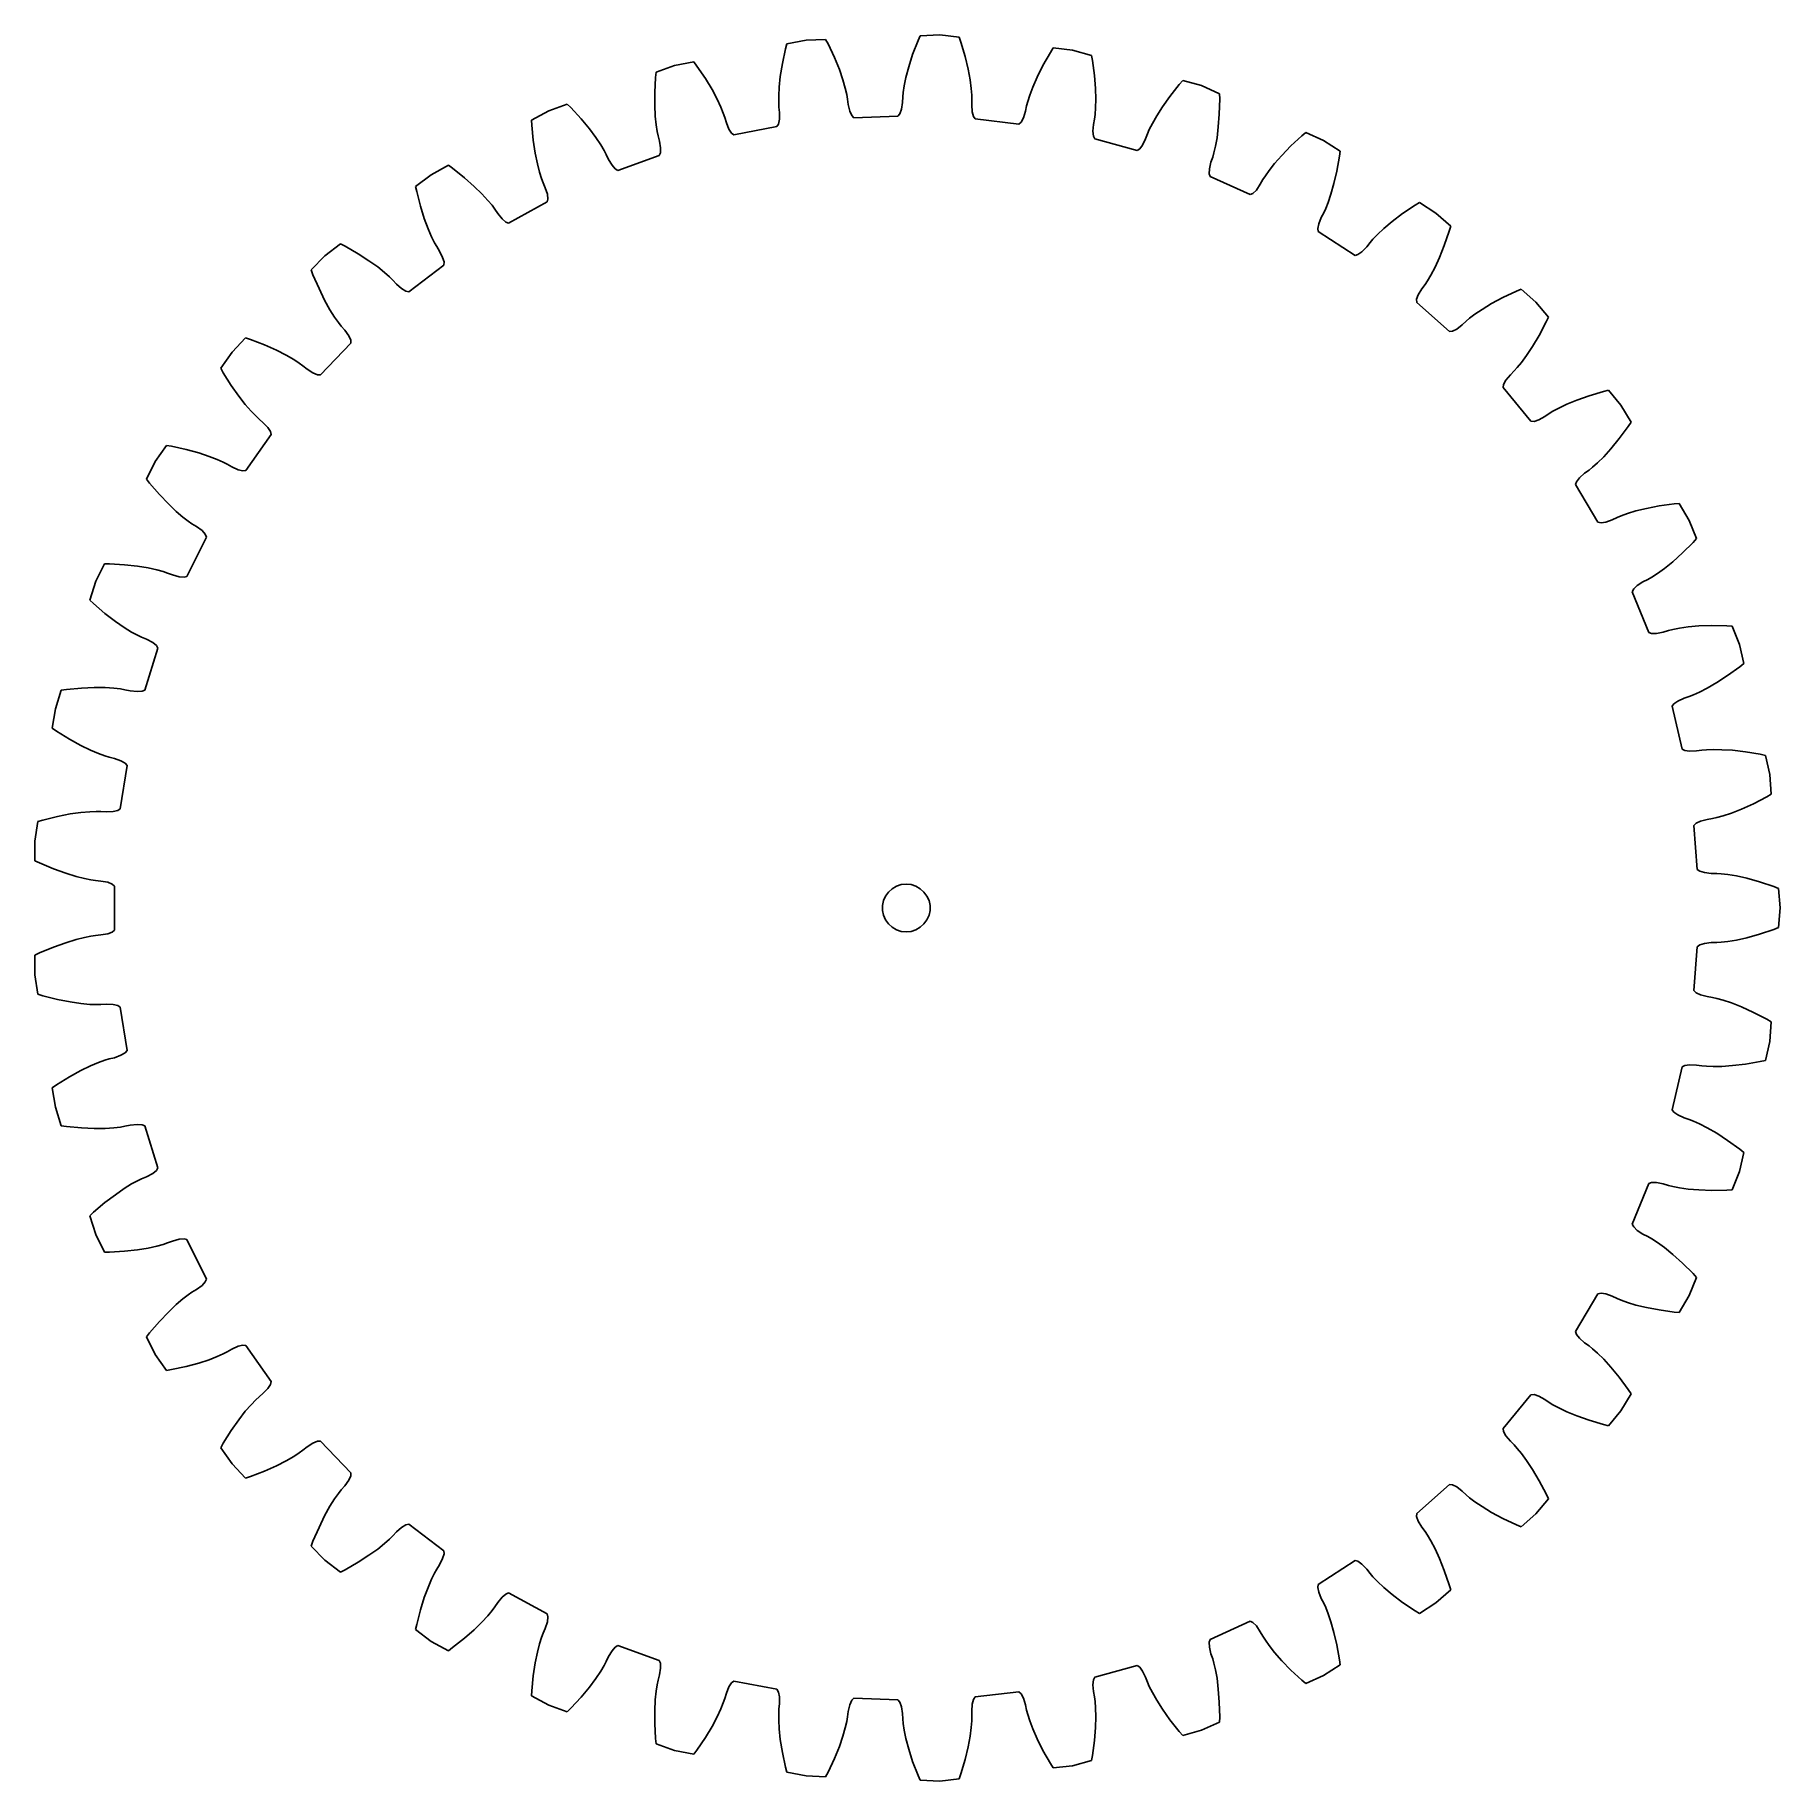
# Model space of a CAD drawing. Extents: x 0 to 109, y 0 to 109.
import ezdxf

# ---------------------------------------------------------------- set-up
doc = ezdxf.new("R2010")
doc.units = 0

msp = doc.modelspace()

# ---------------------------------------------------------------- linework, layer by layer
for p, q in [((56.69, 109.42), (55.46, 109.37)), ((57.91, 109.28), (56.69, 109.42)), ((47.02, 108.55), (46.83, 107.62)), ((47.1, 108.86), (47.02, 108.55)), ((48.31, 109.1), (47.1, 108.86)), ((49.54, 109.14), (48.31, 109.1)), ((49.69, 108.86), (49.54, 109.14)), ((50.09, 108), (49.69, 108.86)), ((55.33, 109.07), (54.99, 108.19)), ((55.46, 109.37), (55.33, 109.07)), ((58.01, 108.97), (57.91, 109.28)), ((58.28, 108.06), (58.01, 108.97)), ((63.79, 108.6), (63.62, 108.32)), ((65.01, 108.46), (63.79, 108.6)), ((66.2, 108.13), (65.01, 108.46)), ((40.08, 107.5), (38.92, 107.09)), ((41.29, 107.74), (40.08, 107.5)), ((41.48, 107.47), (41.29, 107.74)), ((42.01, 106.69), (41.48, 107.47)), ((46.83, 107.62), (46.7, 106.82)), ((50.4, 107.25), (50.09, 108)), ((50.62, 106.61), (50.4, 107.25)), ((54.75, 107.42), (54.57, 106.76)), ((54.99, 108.19), (54.75, 107.42)), ((58.47, 107.27), (58.28, 108.06)), ((58.59, 106.61), (58.47, 107.27)), ((63.15, 107.5), (62.79, 106.77)), ((63.62, 108.32), (63.15, 107.5)), ((66.26, 107.81), (66.2, 108.13)), ((66.38, 106.87), (66.26, 107.81)), ((38.89, 106.76), (38.84, 105.82)), ((38.92, 107.09), (38.89, 106.76)), ((42.43, 105.99), (42.01, 106.69)), ((46.63, 106.15), (46.6, 105.6)), ((46.7, 106.82), (46.63, 106.15)), ((50.77, 106.08), (50.62, 106.61)), ((54.46, 106.22), (54.4, 105.81)), ((54.57, 106.76), (54.46, 106.22)), ((58.66, 106.06), (58.59, 106.61)), ((62.52, 106.15), (62.33, 105.64)), ((62.79, 106.77), (62.52, 106.15)), ((66.44, 106.07), (66.38, 106.87)), ((71.69, 106.32), (71.11, 105.57)), ((71.91, 106.56), (71.69, 106.32)), ((73.09, 106.24), (71.91, 106.56)), ((74.22, 105.73), (73.09, 106.24)), ((33.35, 105.08), (32.19, 104.67)), ((33.58, 104.86), (33.35, 105.08)), ((38.84, 105.82), (38.84, 105.01)), ((42.74, 105.39), (42.43, 105.99)), ((42.98, 104.9), (42.74, 105.39)), ((46.6, 105.6), (46.6, 105.18)), ((46.6, 105.18), (46.61, 104.9)), ((50.87, 105.68), (50.77, 106.08)), ((50.92, 105.4), (50.87, 105.68)), ((50.96, 105.06), (50.92, 105.4)), ((51.06, 104.64), (50.96, 105.06)), ((54.35, 105.19), (54.29, 104.77)), ((54.37, 105.53), (54.35, 105.19)), ((54.4, 105.81), (54.37, 105.53)), ((58.69, 105.65), (58.66, 106.06)), ((58.7, 105.37), (58.69, 105.65)), ((58.69, 105.03), (58.7, 105.37)), ((62.2, 105.24), (62.13, 104.97)), ((62.33, 105.64), (62.2, 105.24)), ((66.46, 105.39), (66.44, 106.07)), ((66.45, 104.84), (66.46, 105.39)), ((71.11, 105.57), (70.64, 104.91)), ((74.2, 104.46), (74.23, 105.41)), ((74.23, 105.41), (74.22, 105.73)), ((32.19, 104.67), (31.11, 104.08)), ((31.11, 104.08), (31.13, 103.76)), ((34.22, 104.16), (33.58, 104.86)), ((34.74, 103.54), (34.22, 104.16)), ((38.84, 105.01), (38.87, 104.33)), ((38.87, 104.33), (38.92, 103.78)), ((43.13, 104.51), (42.98, 104.9)), ((43.22, 104.25), (43.13, 104.51)), ((43.32, 103.92), (43.22, 104.25)), ((46.65, 104.13), (46.59, 103.83)), ((46.61, 104.9), (46.64, 104.56)), ((46.64, 104.56), (46.65, 104.13)), ((51.18, 104.36), (51.06, 104.64)), ((51.31, 104.23), (51.18, 104.36)), ((54.06, 104.33), (51.31, 104.23)), ((54.19, 104.48), (54.06, 104.33)), ((54.29, 104.77), (54.19, 104.48)), ((58.72, 104.6), (58.69, 105.03)), ((58.8, 104.3), (58.72, 104.6)), ((58.91, 104.15), (58.8, 104.3)), ((61.64, 103.83), (58.91, 104.15)), ((61.79, 103.96), (61.64, 103.83)), ((61.93, 104.23), (61.79, 103.96)), ((62.06, 104.64), (61.93, 104.23)), ((62.13, 104.97), (62.06, 104.64)), ((66.33, 103.81), (66.39, 104.14)), ((66.39, 104.14), (66.42, 104.43)), ((66.42, 104.43), (66.45, 104.84)), ((70.28, 104.34), (70.01, 103.86)), ((70.64, 104.91), (70.28, 104.34)), ((74.14, 103.65), (74.2, 104.46)), ((31.13, 103.76), (31.22, 102.82)), ((35.15, 102.99), (34.74, 103.54)), ((35.45, 102.54), (35.15, 102.99)), ((38.92, 103.78), (38.99, 103.37)), ((38.99, 103.37), (39.04, 103.1)), ((39.04, 103.1), (39.13, 102.77)), ((43.48, 103.52), (43.32, 103.92)), ((43.64, 103.26), (43.48, 103.52)), ((43.79, 103.15), (43.64, 103.26)), ((46.49, 103.67), (43.79, 103.15)), ((46.59, 103.83), (46.49, 103.67)), ((66.29, 103.38), (66.33, 103.81)), ((66.32, 103.08), (66.29, 103.38)), ((66.41, 102.91), (66.32, 103.08)), ((69.06, 102.18), (66.41, 102.91)), ((69.59, 102.91), (69.4, 102.52)), ((69.71, 103.23), (69.59, 102.91)), ((69.82, 103.49), (69.71, 103.23)), ((70.01, 103.86), (69.82, 103.49)), ((73.96, 102.44), (74.06, 102.98)), ((74.06, 102.98), (74.14, 103.65)), ((79.37, 103.1), (78.68, 102.46)), ((79.62, 103.31), (79.37, 103.1)), ((80.74, 102.81), (79.62, 103.31)), ((31.22, 102.82), (31.34, 102.01)), ((31.34, 102.01), (31.48, 101.35)), ((35.66, 102.18), (35.45, 102.54)), ((35.8, 101.93), (35.66, 102.18)), ((35.94, 101.62), (35.8, 101.93)), ((39.12, 101.86), (36.53, 100.93)), ((39.19, 102.04), (39.12, 101.86)), ((39.13, 102.77), (39.2, 102.34)), ((39.2, 102.34), (39.19, 102.04)), ((69.22, 102.28), (69.06, 102.18)), ((69.4, 102.52), (69.22, 102.28)), ((73.68, 101.44), (73.79, 101.76)), ((73.79, 101.76), (73.87, 102.04)), ((73.87, 102.04), (73.96, 102.44)), ((78.12, 101.87), (77.67, 101.36)), ((78.68, 102.46), (78.12, 101.87)), ((81.78, 102.14), (80.74, 102.81)), ((81.57, 100.89), (81.74, 101.82)), ((81.74, 101.82), (81.78, 102.14)), ((25.91, 101.25), (24.83, 100.66)), ((26.17, 101.06), (25.91, 101.25)), ((26.91, 100.47), (26.17, 101.06)), ((31.48, 101.35), (31.62, 100.82)), ((31.62, 100.82), (31.74, 100.42)), ((36.16, 101.25), (35.94, 101.62)), ((36.36, 101.02), (36.16, 101.25)), ((36.53, 100.93), (36.36, 101.02)), ((73.57, 100.72), (73.58, 101.02)), ((73.63, 100.54), (73.57, 100.72)), ((73.58, 101.02), (73.68, 101.44)), ((77.33, 100.93), (77.09, 100.59)), ((77.67, 101.36), (77.33, 100.93)), ((81.39, 100.1), (81.57, 100.89)), ((24.83, 100.66), (23.85, 99.92)), ((23.85, 99.92), (23.92, 99.6)), ((23.92, 99.6), (24.15, 98.69)), ((27.52, 99.93), (26.91, 100.47)), ((28, 99.46), (27.52, 99.93)), ((31.74, 100.42), (31.84, 100.16)), ((31.84, 100.16), (31.97, 99.84)), ((31.97, 99.84), (32.11, 99.43)), ((76.14, 99.41), (73.63, 100.54)), ((76.53, 99.7), (76.31, 99.49)), ((76.77, 100.06), (76.53, 99.7)), ((76.94, 100.35), (76.77, 100.06)), ((77.09, 100.59), (76.94, 100.35)), ((81.2, 99.44), (81.39, 100.1)), ((24.15, 98.69), (24.39, 97.91)), ((28.37, 99.05), (28, 99.46)), ((28.64, 98.74), (28.37, 99.05)), ((28.81, 98.51), (28.64, 98.74)), ((29, 98.23), (28.81, 98.51)), ((32.1, 98.95), (29.68, 97.63)), ((32.14, 99.13), (32.1, 98.95)), ((32.11, 99.43), (32.14, 99.13)), ((76.31, 99.49), (76.14, 99.41)), ((80.75, 98.28), (80.87, 98.54)), ((80.87, 98.54), (81.02, 98.92)), ((81.02, 98.92), (81.2, 99.44)), ((86.47, 98.75), (85.69, 98.22)), ((86.75, 98.92), (86.47, 98.75)), ((87.78, 98.25), (86.75, 98.92)), ((24.39, 97.91), (24.63, 97.27)), ((29.27, 97.89), (29, 98.23)), ((29.5, 97.69), (29.27, 97.89)), ((29.68, 97.63), (29.5, 97.69)), ((80.37, 97.28), (80.43, 97.58)), ((80.43, 97.58), (80.59, 97.98)), ((80.59, 97.98), (80.75, 98.28)), ((85.04, 97.73), (84.52, 97.29)), ((85.69, 98.22), (85.04, 97.73)), ((88.7, 97.43), (87.78, 98.25)), ((88.61, 97.12), (88.7, 97.43)), ((19.14, 96.33), (18.16, 95.58)), ((19.43, 96.18), (19.14, 96.33)), ((24.63, 97.27), (24.85, 96.77)), ((24.85, 96.77), (25.03, 96.4)), ((25.03, 96.4), (25.17, 96.15)), ((80.4, 97.09), (80.37, 97.28)), ((82.71, 95.6), (80.4, 97.09)), ((83.65, 96.41), (83.44, 96.14)), ((83.83, 96.62), (83.65, 96.41)), ((84.12, 96.92), (83.83, 96.62)), ((84.52, 97.29), (84.12, 96.92)), ((88.3, 96.23), (88.61, 97.12)), ((18.16, 95.58), (17.31, 94.7)), ((20.25, 95.71), (19.43, 96.18)), ((20.93, 95.27), (20.25, 95.71)), ((21.48, 94.88), (20.93, 95.27)), ((25.17, 96.15), (25.35, 95.86)), ((25.35, 95.86), (25.54, 95.48)), ((25.54, 95.48), (25.63, 95.19)), ((82.89, 95.65), (82.71, 95.6)), ((83.14, 95.83), (82.89, 95.65)), ((83.44, 96.14), (83.14, 95.83)), ((87.72, 94.86), (88, 95.47)), ((88, 95.47), (88.3, 96.23)), ((17.31, 94.7), (17.42, 94.39)), ((17.42, 94.39), (17.8, 93.52)), ((21.91, 94.53), (21.48, 94.88)), ((22.22, 94.26), (21.91, 94.53)), ((22.42, 94.06), (22.22, 94.26)), ((25.61, 94.99), (23.42, 93.33)), ((25.63, 95.19), (25.61, 94.99)), ((87.25, 94.01), (87.46, 94.37)), ((87.46, 94.37), (87.72, 94.86)), ((17.8, 93.52), (18.15, 92.8)), ((22.65, 93.81), (22.42, 94.06)), ((22.97, 93.52), (22.65, 93.81)), ((23.23, 93.36), (22.97, 93.52)), ((23.42, 93.33), (23.23, 93.36)), ((86.56, 92.85), (86.67, 93.13)), ((86.67, 93.13), (86.89, 93.5)), ((86.89, 93.5), (87.1, 93.78)), ((87.1, 93.78), (87.25, 94.01)), ((92.82, 93.37), (91.97, 92.96)), ((93.12, 93.49), (92.82, 93.37)), ((94.04, 92.67), (93.12, 93.49)), ((18.15, 92.8), (18.48, 92.2)), ((18.48, 92.2), (18.77, 91.74)), ((86.57, 92.66), (86.56, 92.85)), ((88.62, 90.83), (86.57, 92.66)), ((90.22, 91.92), (89.89, 91.66)), ((90.67, 92.22), (90.22, 91.92)), ((91.25, 92.58), (90.67, 92.22)), ((91.97, 92.96), (91.25, 92.58)), ((94.82, 91.73), (94.04, 92.67)), ((18.77, 91.74), (19.01, 91.4)), ((19.01, 91.4), (19.19, 91.17)), ((19.19, 91.17), (19.41, 90.92)), ((19.41, 90.92), (19.66, 90.57)), ((88.81, 90.85), (88.62, 90.83)), ((89.08, 90.99), (88.81, 90.85)), ((89.42, 91.25), (89.08, 90.99)), ((89.67, 91.48), (89.42, 91.25)), ((89.89, 91.66), (89.67, 91.48)), ((94.25, 90.59), (94.68, 91.43)), ((94.68, 91.43), (94.82, 91.73)), ((13.2, 90.43), (12.35, 89.54)), ((13.51, 90.33), (13.2, 90.43)), ((14.39, 89.99), (13.51, 90.33)), ((15.13, 89.66), (14.39, 89.99)), ((19.8, 90.1), (17.89, 88.12)), ((19.66, 90.57), (19.79, 90.29)), ((19.79, 90.29), (19.8, 90.1)), ((93.46, 89.33), (93.83, 89.89)), ((93.83, 89.89), (94.25, 90.59)), ((12.35, 89.54), (11.64, 88.54)), ((15.74, 89.35), (15.13, 89.66)), ((16.22, 89.08), (15.74, 89.35)), ((16.56, 88.85), (16.22, 89.08)), ((16.79, 88.69), (16.56, 88.85)), ((17.06, 88.48), (16.79, 88.69)), ((92.87, 88.57), (93.13, 88.89)), ((93.13, 88.89), (93.46, 89.33)), ((11.64, 88.54), (11.8, 88.25)), ((11.8, 88.25), (12.3, 87.45)), ((17.42, 88.24), (17.06, 88.48)), ((17.7, 88.12), (17.42, 88.24)), ((17.89, 88.12), (17.7, 88.12)), ((92.01, 87.52), (92.16, 87.79)), ((92.16, 87.79), (92.44, 88.12)), ((92.44, 88.12), (92.68, 88.36)), ((92.68, 88.36), (92.87, 88.57)), ((12.3, 87.45), (12.77, 86.79)), ((12.77, 86.79), (13.18, 86.25)), ((91.98, 87.33), (92.01, 87.52)), ((93.73, 85.21), (91.98, 87.33)), ((96.6, 86.54), (95.97, 86.28)), ((97.37, 86.81), (96.6, 86.54)), ((98.27, 87.08), (97.37, 86.81)), ((98.59, 87.16), (98.27, 87.08)), ((99.37, 86.21), (98.59, 87.16)), ((13.18, 86.25), (13.54, 85.84)), ((13.54, 85.84), (13.83, 85.54)), ((13.83, 85.54), (14.04, 85.34)), ((94.59, 85.5), (94.22, 85.3)), ((94.87, 85.7), (94.59, 85.5)), ((95.11, 85.84), (94.87, 85.7)), ((95.48, 86.04), (95.11, 85.84)), ((95.97, 86.28), (95.48, 86.04)), ((100, 85.15), (99.37, 86.21)), ((14.81, 84.37), (13.22, 82.12)), ((14.04, 85.34), (14.29, 85.12)), ((14.29, 85.12), (14.6, 84.81)), ((14.6, 84.81), (14.76, 84.56)), ((14.76, 84.56), (14.81, 84.37)), ((93.93, 85.2), (93.73, 85.21)), ((94.22, 85.3), (93.93, 85.2)), ((99.26, 84.12), (99.82, 84.88)), ((99.82, 84.88), (100, 85.15)), ((8.24, 83.69), (7.53, 82.69)), ((8.56, 83.64), (8.24, 83.69)), ((9.48, 83.44), (8.56, 83.64)), ((10.26, 83.23), (9.48, 83.44)), ((10.91, 83.01), (10.26, 83.23)), ((98.29, 82.99), (98.74, 83.49)), ((98.74, 83.49), (99.26, 84.12)), ((7.53, 82.69), (6.98, 81.58)), ((11.42, 82.82), (10.91, 83.01)), ((11.8, 82.65), (11.42, 82.82)), ((12.05, 82.52), (11.8, 82.65)), ((12.34, 82.35), (12.05, 82.52)), ((12.74, 82.17), (12.34, 82.35)), ((13.03, 82.1), (12.74, 82.17)), ((13.22, 82.12), (13.03, 82.1)), ((97.09, 81.95), (97.37, 82.15)), ((97.37, 82.15), (97.59, 82.33)), ((97.59, 82.33), (97.9, 82.6)), ((97.9, 82.6), (98.29, 82.99)), ((6.98, 81.58), (7.18, 81.33)), ((7.18, 81.33), (7.8, 80.61)), ((96.53, 81.24), (96.58, 81.42)), ((97.93, 78.88), (96.53, 81.24)), ((96.58, 81.42), (96.77, 81.66)), ((96.77, 81.66), (97.09, 81.95)), ((7.8, 80.61), (8.36, 80.03)), ((8.36, 80.03), (8.85, 79.56)), ((101.77, 79.9), (100.97, 79.75)), ((102.7, 80.03), (101.77, 79.9)), ((103.02, 80.06), (102.7, 80.03)), ((103.65, 79), (103.02, 80.06)), ((8.85, 79.56), (9.27, 79.21)), ((9.27, 79.21), (9.6, 78.95)), ((9.6, 78.95), (9.83, 78.79)), ((9.83, 78.79), (10.12, 78.62)), ((98.12, 78.84), (97.93, 78.88)), ((98.42, 78.89), (98.12, 78.84)), ((98.82, 79.04), (98.42, 78.89)), ((99.13, 79.18), (98.82, 79.04)), ((99.39, 79.29), (99.13, 79.18)), ((99.78, 79.43), (99.39, 79.29)), ((100.31, 79.59), (99.78, 79.43)), ((100.97, 79.75), (100.31, 79.59)), ((104.11, 77.86), (103.65, 79)), ((10.74, 77.95), (9.52, 75.49)), ((10.12, 78.62), (10.47, 78.36)), ((10.47, 78.36), (10.67, 78.13)), ((10.67, 78.13), (10.74, 77.95)), ((103.89, 77.62), (104.11, 77.86)), ((102.62, 76.41), (103.22, 76.96)), ((103.22, 76.96), (103.89, 77.62)), ((4.35, 76.28), (3.81, 75.18)), ((4.68, 76.27), (4.35, 76.28)), ((5.62, 76.22), (4.68, 76.27)), ((6.43, 76.13), (5.62, 76.22)), ((7.1, 76.02), (6.43, 76.13)), ((7.63, 75.9), (7.1, 76.02)), ((8.03, 75.79), (7.63, 75.9)), ((8.3, 75.7), (8.03, 75.79)), ((8.62, 75.58), (8.3, 75.7)), ((9.04, 75.46), (8.62, 75.58)), ((101.3, 75.44), (101.65, 75.67)), ((101.65, 75.67), (102.09, 75.99)), ((102.09, 75.99), (102.62, 76.41)), ((3.81, 75.18), (3.44, 74)), ((9.34, 75.44), (9.04, 75.46)), ((9.52, 75.49), (9.34, 75.44)), ((100.08, 74.53), (100.17, 74.7)), ((101.11, 71.98), (100.08, 74.53)), ((100.17, 74.7), (100.39, 74.91)), ((100.39, 74.91), (100.75, 75.14)), ((100.75, 75.14), (101.06, 75.3)), ((101.06, 75.3), (101.3, 75.44)), ((3.44, 74), (3.67, 73.78)), ((3.67, 73.78), (4.39, 73.17)), ((4.39, 73.17), (5.04, 72.67)), ((5.04, 72.67), (5.6, 72.29)), ((5.6, 72.29), (6.06, 72)), ((103.03, 72.24), (102.62, 72.16)), ((103.57, 72.32), (103.03, 72.24)), ((104.25, 72.38), (103.57, 72.32)), ((105.06, 72.41), (104.25, 72.38)), ((106, 72.39), (105.06, 72.41)), ((106.33, 72.37), (106, 72.39)), ((106.79, 71.23), (106.33, 72.37)), ((6.06, 72), (6.43, 71.8)), ((6.43, 71.8), (6.68, 71.68)), ((6.68, 71.68), (6.99, 71.55)), ((6.99, 71.55), (7.38, 71.34)), ((7.38, 71.34), (7.61, 71.15)), ((7.61, 71.15), (7.71, 70.99)), ((101.29, 71.91), (101.11, 71.98)), ((101.6, 71.91), (101.29, 71.91)), ((102.02, 72), (101.6, 71.91)), ((102.34, 72.1), (102.02, 72)), ((102.62, 72.16), (102.34, 72.1)), ((107.07, 70.03), (106.79, 71.23)), ((7.71, 70.99), (6.88, 68.36)), ((106.81, 69.83), (107.07, 70.03)), ((105.37, 68.83), (106.05, 69.27)), ((106.05, 69.27), (106.81, 69.83)), ((1.65, 68.36), (1.28, 67.18)), ((1.97, 68.4), (1.65, 68.36)), ((2.91, 68.49), (1.97, 68.4)), ((3.72, 68.52), (2.91, 68.49)), ((4.4, 68.52), (3.72, 68.52)), ((4.95, 68.48), (4.4, 68.52)), ((5.36, 68.44), (4.95, 68.48)), ((5.64, 68.39), (5.36, 68.44)), ((5.97, 68.32), (5.64, 68.39)), ((6.4, 68.27), (5.97, 68.32)), ((6.71, 68.29), (6.4, 68.27)), ((6.88, 68.36), (6.71, 68.29)), ((102.94, 67.68), (103.33, 67.85)), ((103.33, 67.85), (103.65, 67.96)), ((103.65, 67.96), (103.92, 68.07)), ((103.92, 68.07), (104.3, 68.24)), ((104.3, 68.24), (104.78, 68.49)), ((104.78, 68.49), (105.37, 68.83)), ((1.28, 67.18), (1.09, 65.97)), ((102.58, 67.35), (102.69, 67.51)), ((103.2, 64.67), (102.58, 67.35)), ((102.69, 67.51), (102.94, 67.68)), ((1.09, 65.97), (1.36, 65.78)), ((1.36, 65.78), (2.16, 65.29)), ((2.16, 65.29), (2.88, 64.9)), ((2.88, 64.9), (3.49, 64.6)), ((3.49, 64.6), (3.99, 64.39)), ((103.37, 64.58), (103.2, 64.67)), ((103.67, 64.54), (103.37, 64.58)), ((104.1, 64.56), (103.67, 64.54)), ((104.44, 64.6), (104.1, 64.56)), ((104.72, 64.63), (104.44, 64.6)), ((105.14, 64.64), (104.72, 64.63)), ((105.68, 64.63), (105.14, 64.64)), ((106.36, 64.59), (105.68, 64.63)), ((107.17, 64.49), (106.36, 64.59)), ((3.99, 64.39), (4.38, 64.25)), ((4.38, 64.25), (4.65, 64.17)), ((4.65, 64.17), (4.98, 64.08)), ((4.98, 64.08), (5.39, 63.94)), ((5.77, 63.64), (5.35, 60.92)), ((5.39, 63.94), (5.65, 63.79)), ((5.65, 63.79), (5.77, 63.64)), ((108.1, 64.34), (107.17, 64.49)), ((108.42, 64.26), (108.1, 64.34)), ((108.7, 63.07), (108.42, 64.26)), ((108.79, 61.84), (108.7, 63.07)), ((107.67, 61.24), (108.51, 61.68)), ((108.51, 61.68), (108.79, 61.84)), ((0.5, 60.21), (0.19, 60.12)), ((1.41, 60.44), (0.5, 60.21)), ((2.21, 60.6), (1.41, 60.44)), ((2.88, 60.69), (2.21, 60.6)), ((3.43, 60.74), (2.88, 60.69)), ((3.84, 60.76), (3.43, 60.74)), ((4.13, 60.76), (3.84, 60.76)), ((4.47, 60.74), (4.13, 60.76)), ((4.9, 60.75), (4.47, 60.74)), ((5.19, 60.82), (4.9, 60.75)), ((5.35, 60.92), (5.19, 60.82)), ((104.35, 60.15), (104.77, 60.26)), ((104.77, 60.26), (105.1, 60.32)), ((105.1, 60.32), (105.38, 60.38)), ((105.38, 60.38), (105.78, 60.49)), ((105.78, 60.49), (106.3, 60.66)), ((106.3, 60.66), (106.93, 60.91)), ((106.93, 60.91), (107.67, 61.24)), ((0.19, 60.12), (0, 58.9)), ((103.94, 59.88), (104.08, 60.02)), ((104.15, 57.13), (103.94, 59.88)), ((104.08, 60.02), (104.35, 60.15)), ((0, 58.9), (0, 57.67)), ((0, 57.67), (0.29, 57.53)), ((0.29, 57.53), (1.16, 57.16)), ((1.16, 57.16), (1.93, 56.89)), ((104.31, 57.02), (104.15, 57.13)), ((104.6, 56.93), (104.31, 57.02)), ((105.03, 56.88), (104.6, 56.93)), ((1.93, 56.89), (2.58, 56.69)), ((2.58, 56.69), (3.11, 56.55)), ((3.11, 56.55), (3.51, 56.47)), ((3.51, 56.47), (3.79, 56.43)), ((3.79, 56.43), (4.13, 56.4)), ((4.13, 56.4), (4.56, 56.32)), ((4.56, 56.32), (4.84, 56.21)), ((4.84, 56.21), (4.98, 56.08)), ((4.98, 56.08), (4.98, 53.33)), ((53.47, 55.71), (53.71, 55.92)), ((53.71, 55.92), (53.98, 56.08)), ((53.98, 56.08), (54.28, 56.18)), ((54.28, 56.18), (54.59, 56.21)), ((54.59, 56.21), (54.9, 56.18)), ((54.9, 56.18), (55.2, 56.08)), ((55.2, 56.08), (55.47, 55.92)), ((55.47, 55.92), (55.7, 55.71)), ((105.37, 56.88), (105.03, 56.88)), ((105.65, 56.86), (105.37, 56.88)), ((106.06, 56.81), (105.65, 56.86)), ((106.6, 56.72), (106.06, 56.81)), ((107.26, 56.57), (106.6, 56.72)), ((108.05, 56.35), (107.26, 56.57)), ((108.94, 56.05), (108.05, 56.35)), ((109.24, 55.94), (108.94, 56.05)), ((109.34, 54.71), (109.24, 55.94)), ((53.1, 54.87), (53.16, 55.17)), ((53.1, 54.55), (53.1, 54.87)), ((53.16, 55.17), (53.29, 55.46)), ((53.29, 55.46), (53.47, 55.71)), ((55.7, 55.71), (55.89, 55.46)), ((55.89, 55.46), (56.02, 55.17)), ((56.02, 55.17), (56.08, 54.87)), ((56.08, 54.87), (56.08, 54.55)), ((109.24, 53.48), (109.34, 54.71)), ((53.16, 54.25), (53.1, 54.55)), ((53.29, 53.96), (53.16, 54.25)), ((53.47, 53.71), (53.29, 53.96)), ((53.71, 53.5), (53.47, 53.71)), ((55.7, 53.71), (55.47, 53.5)), ((55.89, 53.96), (55.7, 53.71)), ((56.02, 54.25), (55.89, 53.96)), ((56.08, 54.55), (56.02, 54.25)), ((1.93, 52.53), (1.16, 52.26)), ((2.58, 52.73), (1.93, 52.53)), ((3.11, 52.86), (2.58, 52.73)), ((3.51, 52.94), (3.11, 52.86)), ((3.79, 52.98), (3.51, 52.94)), ((4.13, 53.02), (3.79, 52.98)), ((4.56, 53.09), (4.13, 53.02)), ((4.84, 53.2), (4.56, 53.09)), ((4.98, 53.33), (4.84, 53.2)), ((53.98, 53.34), (53.71, 53.5)), ((54.28, 53.24), (53.98, 53.34)), ((54.59, 53.21), (54.28, 53.24)), ((54.9, 53.24), (54.59, 53.21)), ((55.2, 53.34), (54.9, 53.24)), ((55.47, 53.5), (55.2, 53.34)), ((104.6, 52.49), (105.03, 52.54)), ((105.03, 52.54), (105.37, 52.54)), ((105.37, 52.54), (105.65, 52.56)), ((105.65, 52.56), (106.06, 52.61)), ((106.06, 52.61), (106.6, 52.7)), ((106.6, 52.7), (107.26, 52.85)), ((107.26, 52.85), (108.05, 53.07)), ((108.05, 53.07), (108.94, 53.36)), ((108.94, 53.36), (109.24, 53.48)), ((0.29, 51.89), (0, 51.75)), ((0, 51.75), (0, 50.52)), ((1.16, 52.26), (0.29, 51.89)), ((103.94, 49.54), (104.15, 52.28)), ((104.15, 52.28), (104.31, 52.4)), ((104.31, 52.4), (104.6, 52.49)), ((0, 50.52), (0.19, 49.3)), ((0.19, 49.3), (0.5, 49.21)), ((104.08, 49.4), (103.94, 49.54)), ((104.35, 49.27), (104.08, 49.4)), ((104.77, 49.16), (104.35, 49.27)), ((0.5, 49.21), (1.41, 48.98)), ((1.41, 48.98), (2.21, 48.82)), ((2.21, 48.82), (2.88, 48.72)), ((2.88, 48.72), (3.43, 48.67)), ((3.43, 48.67), (3.84, 48.66)), ((3.84, 48.66), (4.13, 48.66)), ((4.13, 48.66), (4.47, 48.68)), ((4.47, 48.68), (4.9, 48.67)), ((4.9, 48.67), (5.19, 48.6)), ((5.19, 48.6), (5.35, 48.5)), ((5.35, 48.5), (5.77, 45.78)), ((105.1, 49.1), (104.77, 49.16)), ((105.38, 49.04), (105.1, 49.1)), ((105.78, 48.93), (105.38, 49.04)), ((106.3, 48.76), (105.78, 48.93)), ((106.93, 48.51), (106.3, 48.76)), ((107.67, 48.17), (106.93, 48.51)), ((108.51, 47.74), (107.67, 48.17)), ((108.79, 47.58), (108.51, 47.74)), ((108.7, 46.35), (108.79, 47.58)), ((108.42, 45.15), (108.7, 46.35)), ((3.99, 45.03), (3.49, 44.81)), ((4.38, 45.17), (3.99, 45.03)), ((4.65, 45.25), (4.38, 45.17)), ((4.98, 45.33), (4.65, 45.25)), ((5.39, 45.48), (4.98, 45.33)), ((5.65, 45.63), (5.39, 45.48)), ((5.77, 45.78), (5.65, 45.63)), ((103.37, 44.84), (103.67, 44.88)), ((103.67, 44.88), (104.1, 44.86)), ((106.36, 44.83), (107.17, 44.92)), ((107.17, 44.92), (108.1, 45.08)), ((108.1, 45.08), (108.42, 45.15)), ((2.16, 44.13), (1.36, 43.63)), ((2.88, 44.52), (2.16, 44.13)), ((3.49, 44.81), (2.88, 44.52)), ((102.58, 42.07), (103.2, 44.75)), ((103.2, 44.75), (103.37, 44.84)), ((104.1, 44.86), (104.44, 44.81)), ((104.44, 44.81), (104.72, 44.79)), ((104.72, 44.79), (105.14, 44.78)), ((105.14, 44.78), (105.68, 44.78)), ((105.68, 44.78), (106.36, 44.83)), ((1.36, 43.63), (1.09, 43.45)), ((1.09, 43.45), (1.28, 42.23)), ((1.28, 42.23), (1.65, 41.06)), ((102.69, 41.91), (102.58, 42.07)), ((102.94, 41.74), (102.69, 41.91)), ((103.33, 41.56), (102.94, 41.74)), ((1.65, 41.06), (1.97, 41.02)), ((1.97, 41.02), (2.91, 40.93)), ((2.91, 40.93), (3.72, 40.9)), ((3.72, 40.9), (4.4, 40.9)), ((4.4, 40.9), (4.95, 40.94)), ((4.95, 40.94), (5.36, 40.98)), ((5.36, 40.98), (5.64, 41.03)), ((5.64, 41.03), (5.97, 41.1)), ((5.97, 41.1), (6.4, 41.15)), ((6.4, 41.15), (6.71, 41.13)), ((6.71, 41.13), (6.88, 41.05)), ((6.88, 41.05), (7.71, 38.43)), ((103.65, 41.46), (103.33, 41.56)), ((103.92, 41.35), (103.65, 41.46)), ((104.3, 41.18), (103.92, 41.35)), ((104.78, 40.93), (104.3, 41.18)), ((105.37, 40.59), (104.78, 40.93)), ((106.05, 40.15), (105.37, 40.59)), ((106.81, 39.59), (106.05, 40.15)), ((107.07, 39.39), (106.81, 39.59)), ((7.71, 38.43), (7.61, 38.27)), ((106.79, 38.19), (107.07, 39.39)), ((6.06, 37.42), (5.6, 37.13)), ((6.43, 37.62), (6.06, 37.42)), ((6.68, 37.74), (6.43, 37.62)), ((6.99, 37.87), (6.68, 37.74)), ((7.38, 38.07), (6.99, 37.87)), ((7.61, 38.27), (7.38, 38.07)), ((100.08, 34.89), (101.11, 37.44)), ((101.11, 37.44), (101.29, 37.51)), ((101.29, 37.51), (101.6, 37.5)), ((101.6, 37.5), (102.02, 37.42)), ((102.02, 37.42), (102.34, 37.32)), ((102.34, 37.32), (102.62, 37.25)), ((102.62, 37.25), (103.03, 37.18)), ((106.33, 37.05), (106.79, 38.19)), ((4.39, 36.25), (3.67, 35.64)), ((5.04, 36.74), (4.39, 36.25)), ((5.6, 37.13), (5.04, 36.74)), ((103.03, 37.18), (103.57, 37.1)), ((103.57, 37.1), (104.25, 37.04)), ((104.25, 37.04), (105.06, 37.01)), ((105.06, 37.01), (106, 37.03)), ((106, 37.03), (106.33, 37.05)), ((3.67, 35.64), (3.44, 35.42)), ((3.44, 35.42), (3.81, 34.24)), ((3.81, 34.24), (4.35, 33.14)), ((8.62, 33.84), (9.04, 33.96)), ((9.04, 33.96), (9.34, 33.98)), ((9.34, 33.98), (9.52, 33.93)), ((9.52, 33.93), (10.74, 31.46)), ((100.17, 34.72), (100.08, 34.89)), ((100.39, 34.51), (100.17, 34.72)), ((100.75, 34.28), (100.39, 34.51)), ((101.06, 34.12), (100.75, 34.28)), ((101.3, 33.98), (101.06, 34.12)), ((101.65, 33.75), (101.3, 33.98)), ((4.35, 33.14), (4.68, 33.14)), ((4.68, 33.14), (5.62, 33.2)), ((5.62, 33.2), (6.43, 33.29)), ((6.43, 33.29), (7.1, 33.4)), ((7.1, 33.4), (7.63, 33.52)), ((7.63, 33.52), (8.03, 33.63)), ((8.03, 33.63), (8.3, 33.72)), ((8.3, 33.72), (8.62, 33.84)), ((102.09, 33.43), (101.65, 33.75)), ((102.62, 33), (102.09, 33.43)), ((103.22, 32.46), (102.62, 33)), ((103.89, 31.8), (103.22, 32.46)), ((104.11, 31.56), (103.89, 31.8)), ((10.12, 30.8), (9.83, 30.63)), ((10.47, 31.06), (10.12, 30.8)), ((10.67, 31.29), (10.47, 31.06)), ((10.74, 31.46), (10.67, 31.29)), ((103.65, 30.42), (104.11, 31.56)), ((8.85, 29.86), (8.36, 29.39)), ((9.27, 30.21), (8.85, 29.86)), ((9.6, 30.46), (9.27, 30.21)), ((9.83, 30.63), (9.6, 30.46)), ((96.53, 28.18), (97.93, 30.54)), ((97.93, 30.54), (98.12, 30.58)), ((98.12, 30.58), (98.42, 30.53)), ((98.42, 30.53), (98.82, 30.38)), ((98.82, 30.38), (99.13, 30.24)), ((99.13, 30.24), (99.39, 30.13)), ((99.39, 30.13), (99.78, 29.99)), ((99.78, 29.99), (100.31, 29.83)), ((100.31, 29.83), (100.97, 29.67)), ((100.97, 29.67), (101.77, 29.52)), ((103.02, 29.36), (103.65, 30.42)), ((7.8, 28.8), (7.18, 28.09)), ((8.36, 29.39), (7.8, 28.8)), ((101.77, 29.52), (102.7, 29.39)), ((102.7, 29.39), (103.02, 29.36)), ((7.18, 28.09), (6.98, 27.83)), ((6.98, 27.83), (7.53, 26.73)), ((96.58, 27.99), (96.53, 28.18)), ((96.77, 27.75), (96.58, 27.99)), ((97.09, 27.47), (96.77, 27.75)), ((97.37, 27.27), (97.09, 27.47)), ((7.53, 26.73), (8.24, 25.73)), ((10.26, 26.19), (10.91, 26.4)), ((10.91, 26.4), (11.42, 26.6)), ((11.42, 26.6), (11.8, 26.77)), ((11.8, 26.77), (12.05, 26.9)), ((12.05, 26.9), (12.34, 27.07)), ((12.34, 27.07), (12.74, 27.25)), ((12.74, 27.25), (13.03, 27.32)), ((13.03, 27.32), (13.22, 27.29)), ((13.22, 27.29), (14.81, 25.04)), ((97.59, 27.09), (97.37, 27.27)), ((97.9, 26.82), (97.59, 27.09)), ((98.29, 26.43), (97.9, 26.82)), ((98.74, 25.93), (98.29, 26.43)), ((8.24, 25.73), (8.56, 25.78)), ((8.56, 25.78), (9.48, 25.98)), ((9.48, 25.98), (10.26, 26.19)), ((99.26, 25.3), (98.74, 25.93)), ((99.82, 24.54), (99.26, 25.3)), ((14.04, 24.08), (13.83, 23.88)), ((14.29, 24.3), (14.04, 24.08)), ((14.6, 24.6), (14.29, 24.3)), ((14.76, 24.86), (14.6, 24.6)), ((14.81, 25.04), (14.76, 24.86)), ((91.98, 22.09), (93.73, 24.21)), ((93.73, 24.21), (93.93, 24.22)), ((93.93, 24.22), (94.22, 24.12)), ((94.22, 24.12), (94.59, 23.91)), ((99.37, 23.21), (100, 24.27)), ((100, 24.27), (99.82, 24.54)), ((13.18, 23.17), (12.77, 22.63)), ((13.54, 23.58), (13.18, 23.17)), ((13.83, 23.88), (13.54, 23.58)), ((94.59, 23.91), (94.87, 23.72)), ((94.87, 23.72), (95.11, 23.58)), ((95.11, 23.58), (95.48, 23.38)), ((95.48, 23.38), (95.97, 23.14)), ((95.97, 23.14), (96.6, 22.88)), ((98.59, 22.26), (99.37, 23.21)), ((12.3, 21.97), (11.8, 21.17)), ((12.77, 22.63), (12.3, 21.97)), ((92.01, 21.9), (91.98, 22.09)), ((92.16, 21.63), (92.01, 21.9)), ((96.6, 22.88), (97.37, 22.61)), ((97.37, 22.61), (98.27, 22.34)), ((98.27, 22.34), (98.59, 22.26)), ((11.8, 21.17), (11.64, 20.88)), ((11.64, 20.88), (12.35, 19.88)), ((16.79, 20.73), (17.06, 20.94)), ((17.06, 20.94), (17.42, 21.18)), ((17.42, 21.18), (17.7, 21.3)), ((17.7, 21.3), (17.89, 21.3)), ((17.89, 21.3), (19.8, 19.32)), ((92.44, 21.3), (92.16, 21.63)), ((92.68, 21.06), (92.44, 21.3)), ((92.87, 20.85), (92.68, 21.06)), ((93.13, 20.53), (92.87, 20.85)), ((12.35, 19.88), (13.2, 18.99)), ((14.39, 19.43), (15.13, 19.76)), ((15.13, 19.76), (15.74, 20.07)), ((15.74, 20.07), (16.22, 20.34)), ((16.22, 20.34), (16.56, 20.56)), ((16.56, 20.56), (16.79, 20.73)), ((93.46, 20.09), (93.13, 20.53)), ((93.83, 19.52), (93.46, 20.09)), ((13.2, 18.99), (13.51, 19.09)), ((13.51, 19.09), (14.39, 19.43)), ((19.66, 18.85), (19.41, 18.5)), ((19.79, 19.13), (19.66, 18.85)), ((19.8, 19.32), (19.79, 19.13)), ((94.25, 18.82), (93.83, 19.52)), ((94.68, 17.99), (94.25, 18.82)), ((18.77, 17.68), (18.48, 17.22)), ((19.01, 18.02), (18.77, 17.68)), ((19.19, 18.24), (19.01, 18.02)), ((19.41, 18.5), (19.19, 18.24)), ((86.57, 16.76), (88.62, 18.59)), ((88.62, 18.59), (88.81, 18.57)), ((88.81, 18.57), (89.08, 18.43)), ((89.08, 18.43), (89.42, 18.17)), ((89.42, 18.17), (89.67, 17.94)), ((89.67, 17.94), (89.89, 17.75)), ((89.89, 17.75), (90.22, 17.5)), ((94.04, 16.74), (94.82, 17.69)), ((94.82, 17.69), (94.68, 17.99)), ((18.15, 16.62), (17.8, 15.89)), ((18.48, 17.22), (18.15, 16.62)), ((86.56, 16.57), (86.57, 16.76)), ((86.67, 16.28), (86.56, 16.57)), ((90.22, 17.5), (90.67, 17.2)), ((90.67, 17.2), (91.25, 16.84)), ((91.25, 16.84), (91.97, 16.46)), ((91.97, 16.46), (92.82, 16.05)), ((93.12, 15.93), (94.04, 16.74)), ((17.8, 15.89), (17.42, 15.03)), ((22.22, 15.16), (22.42, 15.36)), ((22.42, 15.36), (22.65, 15.61)), ((22.65, 15.61), (22.97, 15.9)), ((22.97, 15.9), (23.23, 16.06)), ((23.23, 16.06), (23.42, 16.09)), ((23.42, 16.09), (25.61, 14.42)), ((86.89, 15.91), (86.67, 16.28)), ((87.1, 15.64), (86.89, 15.91)), ((87.25, 15.41), (87.1, 15.64)), ((87.46, 15.05), (87.25, 15.41)), ((92.82, 16.05), (93.12, 15.93)), ((17.42, 15.03), (17.31, 14.72)), ((17.31, 14.72), (18.16, 13.84)), ((20.93, 14.15), (21.48, 14.54)), ((21.48, 14.54), (21.91, 14.88)), ((21.91, 14.88), (22.22, 15.16)), ((25.63, 14.23), (25.54, 13.94)), ((25.61, 14.42), (25.63, 14.23)), ((87.72, 14.56), (87.46, 15.05)), ((88, 13.95), (87.72, 14.56)), ((18.16, 13.84), (19.14, 13.09)), ((19.14, 13.09), (19.43, 13.24)), ((19.43, 13.24), (20.25, 13.71)), ((20.25, 13.71), (20.93, 14.15)), ((25.17, 13.27), (25.03, 13.02)), ((25.35, 13.56), (25.17, 13.27)), ((25.54, 13.94), (25.35, 13.56)), ((80.4, 12.32), (82.71, 13.82)), ((82.71, 13.82), (82.89, 13.77)), ((82.89, 13.77), (83.14, 13.59)), ((83.14, 13.59), (83.44, 13.28)), ((83.44, 13.28), (83.65, 13.01)), ((88.3, 13.19), (88, 13.95)), ((88.61, 12.3), (88.3, 13.19)), ((24.63, 12.14), (24.39, 11.51)), ((24.85, 12.65), (24.63, 12.14)), ((25.03, 13.02), (24.85, 12.65)), ((80.37, 12.13), (80.4, 12.32)), ((80.43, 11.84), (80.37, 12.13)), ((83.65, 13.01), (83.83, 12.8)), ((83.83, 12.8), (84.12, 12.5)), ((84.12, 12.5), (84.52, 12.13)), ((84.52, 12.13), (85.04, 11.69)), ((88.7, 11.99), (88.61, 12.3)), ((24.39, 11.51), (24.15, 10.73)), ((28.81, 10.91), (29, 11.19)), ((29, 11.19), (29.27, 11.53)), ((29.27, 11.53), (29.5, 11.72)), ((29.5, 11.72), (29.68, 11.79)), ((29.68, 11.79), (32.1, 10.47)), ((80.59, 11.44), (80.43, 11.84)), ((80.75, 11.14), (80.59, 11.44)), ((80.87, 10.88), (80.75, 11.14)), ((85.04, 11.69), (85.69, 11.2)), ((85.69, 11.2), (86.47, 10.67)), ((86.75, 10.5), (87.78, 11.17)), ((87.78, 11.17), (88.7, 11.99)), ((24.15, 10.73), (23.92, 9.82)), ((27.52, 9.48), (28, 9.96)), ((28, 9.96), (28.37, 10.36)), ((28.37, 10.36), (28.64, 10.68)), ((28.64, 10.68), (28.81, 10.91)), ((32.11, 9.98), (31.97, 9.57)), ((32.1, 10.47), (32.14, 10.29)), ((32.14, 10.29), (32.11, 9.98)), ((73.63, 8.88), (76.14, 10.01)), ((76.14, 10.01), (76.31, 9.93)), ((76.31, 9.93), (76.53, 9.72)), ((81.02, 10.49), (80.87, 10.88)), ((81.2, 9.98), (81.02, 10.49)), ((81.39, 9.32), (81.2, 9.98)), ((86.47, 10.67), (86.75, 10.5)), ((23.92, 9.82), (23.85, 9.5)), ((23.85, 9.5), (24.83, 8.75)), ((24.83, 8.75), (25.91, 8.17)), ((26.17, 8.36), (26.91, 8.95)), ((26.91, 8.95), (27.52, 9.48)), ((31.74, 9), (31.62, 8.6)), ((31.84, 9.26), (31.74, 9)), ((31.97, 9.57), (31.84, 9.26)), ((73.57, 8.7), (73.63, 8.88)), ((76.53, 9.72), (76.77, 9.36)), ((76.77, 9.36), (76.94, 9.07)), ((76.94, 9.07), (77.09, 8.83)), ((77.09, 8.83), (77.33, 8.49)), ((81.57, 8.53), (81.39, 9.32)), ((25.91, 8.17), (26.17, 8.36)), ((31.48, 8.07), (31.34, 7.4)), ((31.62, 8.6), (31.48, 8.07)), ((35.8, 7.49), (35.94, 7.8)), ((35.94, 7.8), (36.16, 8.17)), ((36.16, 8.17), (36.36, 8.4)), ((36.36, 8.4), (36.53, 8.49)), ((36.53, 8.49), (39.12, 7.56)), ((73.58, 8.39), (73.57, 8.7)), ((73.68, 7.97), (73.58, 8.39)), ((73.79, 7.65), (73.68, 7.97)), ((77.33, 8.49), (77.67, 8.06)), ((77.67, 8.06), (78.12, 7.54)), ((81.74, 7.6), (81.57, 8.53)), ((31.22, 6.6), (31.13, 5.66)), ((31.34, 7.4), (31.22, 6.6)), ((35.15, 6.43), (35.45, 6.88)), ((35.45, 6.88), (35.66, 7.24)), ((35.66, 7.24), (35.8, 7.49)), ((39.13, 6.65), (39.04, 6.32)), ((39.12, 7.56), (39.19, 7.38)), ((39.2, 7.08), (39.13, 6.65)), ((39.19, 7.38), (39.2, 7.08)), ((66.41, 6.51), (69.06, 7.24)), ((69.06, 7.24), (69.22, 7.14)), ((69.22, 7.14), (69.4, 6.89)), ((69.4, 6.89), (69.59, 6.51)), ((73.87, 7.38), (73.79, 7.65)), ((73.96, 6.98), (73.87, 7.38)), ((74.06, 6.44), (73.96, 6.98)), ((78.12, 7.54), (78.68, 6.96)), ((78.68, 6.96), (79.37, 6.32)), ((79.62, 6.11), (80.74, 6.61)), ((80.74, 6.61), (81.78, 7.28)), ((81.78, 7.28), (81.74, 7.6)), ((31.13, 5.66), (31.11, 5.34)), ((34.22, 5.26), (34.74, 5.88)), ((34.74, 5.88), (35.15, 6.43)), ((38.92, 5.63), (38.87, 5.09)), ((38.99, 6.04), (38.92, 5.63)), ((39.04, 6.32), (38.99, 6.04)), ((43.22, 5.17), (43.32, 5.5)), ((43.32, 5.5), (43.48, 5.9)), ((43.48, 5.9), (43.64, 6.16)), ((43.64, 6.16), (43.79, 6.27)), ((43.79, 6.27), (46.49, 5.75)), ((46.49, 5.75), (46.59, 5.58)), ((46.59, 5.58), (46.65, 5.28)), ((58.91, 5.27), (61.64, 5.59)), ((61.64, 5.59), (61.79, 5.46)), ((66.29, 6.04), (66.32, 6.34)), ((66.33, 5.61), (66.29, 6.04)), ((66.32, 6.34), (66.41, 6.51)), ((66.39, 5.27), (66.33, 5.61)), ((69.59, 6.51), (69.71, 6.19)), ((69.71, 6.19), (69.82, 5.93)), ((69.82, 5.93), (70.01, 5.56)), ((70.01, 5.56), (70.28, 5.08)), ((74.14, 5.76), (74.06, 6.44)), ((74.2, 4.95), (74.14, 5.76)), ((79.37, 6.32), (79.62, 6.11)), ((31.11, 5.34), (32.19, 4.75)), ((32.19, 4.75), (33.35, 4.33)), ((33.35, 4.33), (33.58, 4.56)), ((33.58, 4.56), (34.22, 5.26)), ((38.87, 5.09), (38.84, 4.41)), ((38.84, 4.41), (38.84, 3.6)), ((42.74, 4.02), (42.98, 4.52)), ((42.98, 4.52), (43.13, 4.91)), ((43.13, 4.91), (43.22, 5.17)), ((46.61, 4.52), (46.6, 4.23)), ((46.64, 4.85), (46.61, 4.52)), ((46.65, 5.28), (46.64, 4.85)), ((50.96, 4.35), (51.06, 4.78)), ((51.06, 4.78), (51.18, 5.06)), ((51.18, 5.06), (51.31, 5.19)), ((51.31, 5.19), (54.06, 5.09)), ((54.06, 5.09), (54.19, 4.94)), ((54.19, 4.94), (54.29, 4.65)), ((54.29, 4.65), (54.35, 4.23)), ((58.69, 4.39), (58.72, 4.82)), ((58.7, 4.05), (58.69, 4.39)), ((58.72, 4.82), (58.8, 5.12)), ((58.8, 5.12), (58.91, 5.27)), ((61.79, 5.46), (61.93, 5.19)), ((61.93, 5.19), (62.06, 4.78)), ((62.06, 4.78), (62.13, 4.45)), ((62.13, 4.45), (62.2, 4.17)), ((66.42, 4.99), (66.39, 5.27)), ((66.45, 4.58), (66.42, 4.99)), ((66.46, 4.03), (66.45, 4.58)), ((70.28, 5.08), (70.64, 4.51)), ((70.64, 4.51), (71.11, 3.84)), ((74.23, 4.01), (74.2, 4.95)), ((38.84, 3.6), (38.89, 2.66)), ((42.01, 2.73), (42.43, 3.42)), ((42.43, 3.42), (42.74, 4.02)), ((46.6, 4.23), (46.6, 3.82)), ((46.6, 3.82), (46.63, 3.27)), ((50.62, 2.81), (50.77, 3.34)), ((50.77, 3.34), (50.87, 3.74)), ((50.87, 3.74), (50.92, 4.02)), ((50.92, 4.02), (50.96, 4.35)), ((54.35, 4.23), (54.37, 3.89)), ((54.37, 3.89), (54.4, 3.61)), ((54.4, 3.61), (54.46, 3.19)), ((58.59, 2.81), (58.66, 3.36)), ((58.66, 3.36), (58.69, 3.77)), ((58.69, 3.77), (58.7, 4.05)), ((62.2, 4.17), (62.33, 3.78)), ((62.33, 3.78), (62.52, 3.27)), ((66.38, 2.54), (66.44, 3.35)), ((66.44, 3.35), (66.46, 4.03)), ((71.11, 3.84), (71.69, 3.1)), ((73.09, 3.18), (74.22, 3.69)), ((74.22, 3.69), (74.23, 4.01)), ((38.89, 2.66), (38.92, 2.33)), ((38.92, 2.33), (40.08, 1.92)), ((41.48, 1.94), (42.01, 2.73)), ((46.63, 3.27), (46.7, 2.6)), ((46.7, 2.6), (46.83, 1.79)), ((50.4, 2.17), (50.62, 2.81)), ((54.46, 3.19), (54.57, 2.66)), ((54.57, 2.66), (54.75, 2)), ((58.47, 2.14), (58.59, 2.81)), ((62.52, 3.27), (62.79, 2.64)), ((62.79, 2.64), (63.15, 1.92)), ((66.26, 1.61), (66.38, 2.54)), ((71.69, 3.1), (71.91, 2.86)), ((71.91, 2.86), (73.09, 3.18)), ((40.08, 1.92), (41.29, 1.68)), ((41.29, 1.68), (41.48, 1.94)), ((46.83, 1.79), (47.02, 0.87)), ((49.69, 0.56), (50.09, 1.42)), ((50.09, 1.42), (50.4, 2.17)), ((54.75, 2), (54.99, 1.23)), ((54.99, 1.23), (55.33, 0.35)), ((58.01, 0.45), (58.28, 1.35)), ((58.28, 1.35), (58.47, 2.14)), ((63.15, 1.92), (63.62, 1.1)), ((63.62, 1.1), (63.79, 0.82)), ((65.01, 0.96), (66.2, 1.29)), ((66.2, 1.29), (66.26, 1.61)), ((47.02, 0.87), (47.1, 0.56)), ((47.1, 0.56), (48.31, 0.32)), ((48.31, 0.32), (49.54, 0.27)), ((49.54, 0.27), (49.69, 0.56)), ((55.33, 0.35), (55.46, 0.05)), ((55.46, 0.05), (56.69, 0)), ((56.69, 0), (57.91, 0.14)), ((57.91, 0.14), (58.01, 0.45)), ((63.79, 0.82), (65.01, 0.96))]:
    msp.add_line(p, q)

doc.saveas('drawing.dxf')
